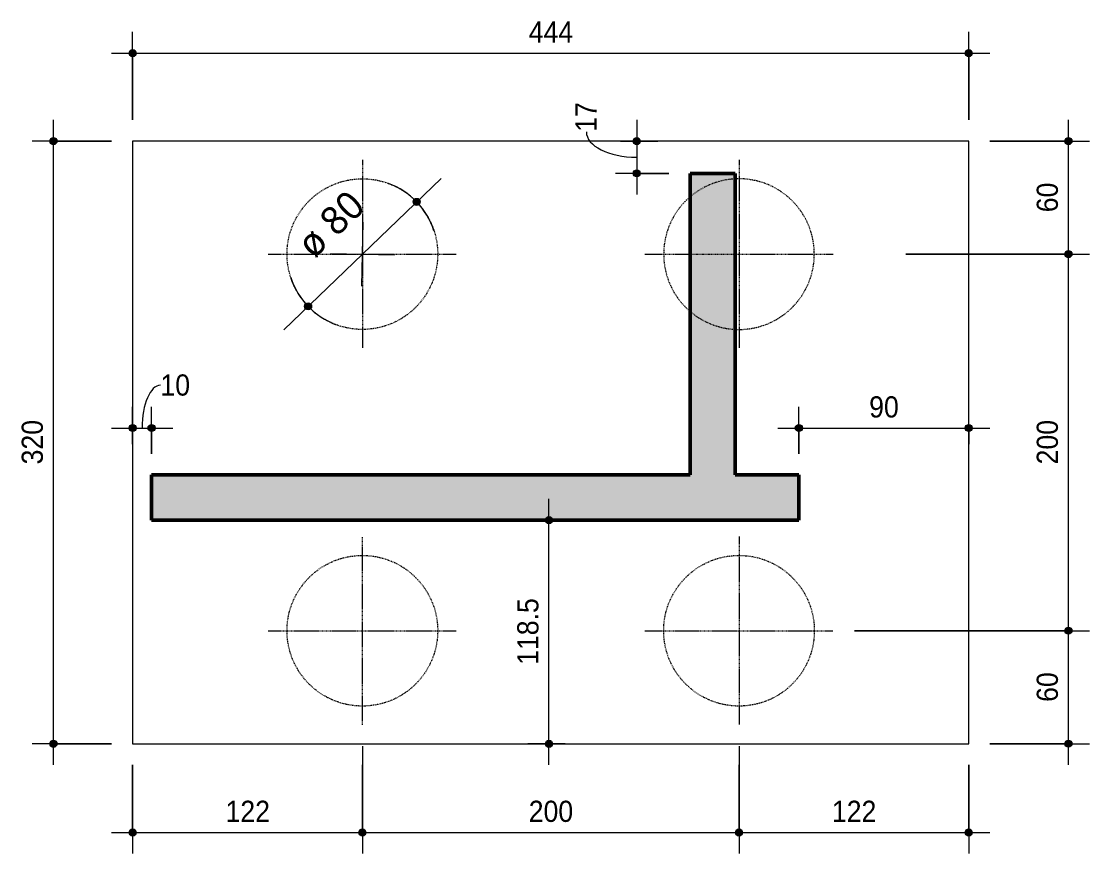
# Model space of a CAD drawing. Header units: centimetres. Extents: x -3523 to 38560, y -3196 to 88043.
# Drawn here: x 18453 to 19021, y -1093 to -651 of the extents above; entities that cross this region are included whole.
import ezdxf

# ---------------------------------------------------------------- set-up
doc = ezdxf.new("R2010")
doc.units = ezdxf.units.CM
doc.linetypes.add('Hidden', pattern=[0.714375, 0.47625, -0.238125])
doc.linetypes.add('Traço', pattern=[0.635, 0.3175, -0.3175])
for name, color, linetype, lineweight in [('A-ANNO-DIMS', 7, 'Continuous', 9), ('A-ANNO-DIMS-75', 7, 'Continuous', 9), ('S-COLS', 7, 'Continuous', 25), ('S-FNDN', 7, 'Continuous', 25), ('S-FNDN-HDLN', 7, 'Traço', 18)]:
    doc.layers.add(name, color=color, linetype=linetype, lineweight=lineweight)
doc.styles.add('Arial_1', font='arial.ttf', dxfattribs={"width": 0.9, "height": 11.25})
doc.styles.add('Gadugi', font='gadugi.ttf', dxfattribs={"height": 15})
doc.dimstyles.new('PED_1_5mm_ESQ', dxfattribs={"dimscale": 30.48, "dimtxt": 11.477918, "dimasz": 0.492126, "dimexe": 0.369094, "dimexo": 0.369094, "dimgap": 0.073819, "dimtad": 1, "dimdec": 1, "dimrnd": 0.5, "dimdsep": 46, "dimtxsty": 'Arial_1', "dimblk1": 'DOTSMALL', "dimblk2": 'DOTSMALL', "dimsah": 1, "dimcen": 0.09, "dimdle": 0.369094, "dimazin": 0, "dimtfac": 1, "dimtdec": 4, "dimtix": 1, "dimtmove": 0, "dimatfit": 3, "dimfxl": 1, "dimtvp": 1, "dimtolj": 1, "dimtzin": 0, "dimarcsym": 2})
doc.dimstyles.new('PED_1_5mm_ESQ_2', dxfattribs={"dimscale": 30.48, "dimtxt": 11.477918, "dimasz": 0.492126, "dimexe": 0.369094, "dimexo": 0.369094, "dimgap": 0.073819, "dimtad": 1, "dimdec": 1, "dimrnd": 0.5, "dimdsep": 46, "dimtxsty": 'Arial_1', "dimblk1": 'DOTSMALL', "dimblk2": 'DOTSMALL', "dimsah": 1, "dimcen": 0.09, "dimdle": 0.369094, "dimazin": 0, "dimtfac": 1, "dimtdec": 4, "dimtix": 1, "dimtmove": 1, "dimatfit": 3, "dimfxl": 1, "dimtvp": 1, "dimtolj": 1, "dimtzin": 0, "dimarcsym": 2})
doc.dimstyles.new('PED_Diâmetro_-_2_5_mm_GADUGI_1', dxfattribs={"dimscale": 30.48, "dimtxt": 15.557435, "dimasz": 0.492126, "dimexe": 0.590551, "dimexo": 0, "dimgap": 0.369094, "dimtad": 1, "dimjust": 3, "dimrnd": 0.01, "dimdsep": 46, "dimtxsty": 'Gadugi', "dimblk1": 'DOTSMALL', "dimblk2": 'DOTSMALL', "dimsah": 1, "dimcen": 0.09, "dimdle": 0.590551, "dimazin": 0, "dimtfac": 1, "dimtdec": 4, "dimtix": 1, "dimtmove": 0, "dimatfit": 2, "dimfxl": 1, "dimtvp": 1, "dimtolj": 1, "dimtzin": 0, "dimarcsym": 2})

# ---------------------------------------------------------------- blocks, each defined once
blk = doc.blocks.new('PED_BLRET-4EST_R01_2019 - 444x320x170-3763706-DT014- BL480C')
at = {"layer": 'S-FNDN', "linetype": 'Hidden', "lineweight": 18}
for p, q in [((-105, 30), (-105, -70)), ((95, 30), (95, -70)), ((-155, -20), (-55, -20)), ((45, -20), (69.05, -20)), ((93.04, -20), (145, -20)), ((-105, -270), (-105, -170)), ((95, -170), (95, -270)), ((-155, -220), (-55, -220)), ((45, -220), (145, -220))]:
    blk.add_line(p, q, dxfattribs=at)
at = {"layer": 'S-FNDN-HDLN'}
blk.add_line((69.05, -20), (93.04, -20), dxfattribs=at)
for centre in [(-105, -20), (-105, -220), (95, -220)]:
    blk.add_circle(centre, 40, dxfattribs=at)
for start, end in [(92.817, 130.6341), (360, 92.8099), (130.6412, 229.3525), (267.1901, 360), (229.3597, 267.183)]:
    blk.add_arc((95, -20), 40, start, end, dxfattribs=at)
blk = doc.blocks.new('DIMBLOCK367-DT014- BL480C')
at = {"layer": 'A-ANNO-DIMS-75'}
h = blk.add_hatch(color=256, dxfattribs=at)
edge = h.paths.add_edge_path(flags=0)
edge.add_arc((18512.46, -667.95), 1.88, 0, 360)
h = blk.add_hatch(color=256, dxfattribs=at)
edge = h.paths.add_edge_path(flags=0)
edge.add_arc((18956.46, -667.95), 1.87, 0, 360)
for p, q in [((18512.46, -703.44), (18512.46, -656.7)), ((18956.46, -703.44), (18956.46, -656.7)), ((18501.21, -667.95), (18967.71, -667.95)), ((18512.46, -667.95), (18512.46, -703.44)), ((18956.46, -667.95), (18956.46, -703.44))]:
    blk.add_line(p, q, dxfattribs=at)
for centre, radius in [((18512.46, -667.95), 1.88), ((18956.46, -667.95), 1.87)]:
    blk.add_circle(centre, radius, dxfattribs=at)
at = {"layer": 'A-ANNO-DIMS-75', "color": 0, "insert": (18722.8, -651.1), "char_height": 11.25, "width": 27.9708, "attachment_point": 1, "line_spacing_factor": 0.941778, "style": 'Arial_1'}
blk.add_mtext('444', dxfattribs=at)
blk = doc.blocks.new('_DotSmall')
at = {"color": 0, "linetype": 'ByBlock', "const_width": 0.5}
blk.add_lwpolyline([(-0.0625, 0, 1), (0.0625, 0, 1)], format="xyb", close=True, dxfattribs=at)
blk = doc.blocks.new('DIMBLOCK368-DT014- BL480C')
at = {"layer": 'A-ANNO-DIMS-75'}
h = blk.add_hatch(color=256, dxfattribs=at)
edge = h.paths.add_edge_path(flags=0)
edge.add_arc((18470.39, -714.69), 1.88, 0, 360)
h = blk.add_hatch(color=256, dxfattribs=at)
edge = h.paths.add_edge_path(flags=0)
edge.add_arc((18470.39, -1034.69), 1.88, 0, 360)
for p, q in [((18470.39, -1045.94), (18470.39, -703.44)), ((18501.21, -714.69), (18459.14, -714.69)), ((18470.39, -714.69), (18501.21, -714.69)), ((18501.21, -1034.69), (18459.14, -1034.69)), ((18470.39, -1034.69), (18501.21, -1034.69))]:
    blk.add_line(p, q, dxfattribs=at)
for centre in [(18470.39, -714.69), (18470.39, -1034.69)]:
    blk.add_circle(centre, 1.88, dxfattribs=at)
at = {"layer": 'A-ANNO-DIMS-75', "color": 0, "insert": (18453.54, -886.35), "char_height": 11.25, "width": 27.9708, "attachment_point": 1, "rotation": 90, "line_spacing_factor": 0.941778, "style": 'Arial_1'}
blk.add_mtext('320', dxfattribs=at)
blk = doc.blocks.new('DIMBLOCK369-DT014- BL480C')
at = {"layer": 'A-ANNO-DIMS-75'}
h = blk.add_hatch(color=256, dxfattribs=at)
edge = h.paths.add_edge_path(flags=0)
edge.add_arc((18512.46, -1081.79), 1.88, 0, 360)
h = blk.add_hatch(color=256, dxfattribs=at)
edge = h.paths.add_edge_path(flags=0)
edge.add_arc((18634.46, -1081.79), 1.88, 0, 360)
for p, q in [((18634.46, -1035.94), (18634.46, -1093.04)), ((18512.46, -1045.94), (18512.46, -1093.04)), ((18512.46, -1081.79), (18512.46, -1045.94)), ((18634.46, -1081.79), (18634.46, -1045.94)), ((18501.21, -1081.79), (18634.46, -1081.79))]:
    blk.add_line(p, q, dxfattribs=at)
for centre in [(18512.46, -1081.79), (18634.46, -1081.79)]:
    blk.add_circle(centre, 1.88, dxfattribs=at)
at = {"layer": 'A-ANNO-DIMS-75', "color": 0, "insert": (18561.8, -1064.94), "char_height": 11.25, "width": 27.9708, "attachment_point": 1, "line_spacing_factor": 0.941778, "style": 'Arial_1'}
blk.add_mtext('122', dxfattribs=at)
blk = doc.blocks.new('DIMBLOCK370-DT014- BL480C')
at = {"layer": 'A-ANNO-DIMS-75'}
h = blk.add_hatch(color=256, dxfattribs=at)
edge = h.paths.add_edge_path(flags=0)
edge.add_arc((18634.46, -1081.79), 1.88, 0, 360)
h = blk.add_hatch(color=256, dxfattribs=at)
edge = h.paths.add_edge_path(flags=0)
edge.add_arc((18834.46, -1081.79), 1.88, 0, 360)
for p, q in [((18634.46, -1035.94), (18634.46, -1093.04)), ((18834.46, -1035.94), (18834.46, -1093.04)), ((18634.46, -1081.79), (18634.46, -1045.94)), ((18834.46, -1081.79), (18834.46, -1045.94)), ((18634.46, -1081.79), (18834.46, -1081.79))]:
    blk.add_line(p, q, dxfattribs=at)
for centre in [(18634.46, -1081.79), (18834.46, -1081.79)]:
    blk.add_circle(centre, 1.88, dxfattribs=at)
at = {"layer": 'A-ANNO-DIMS-75', "color": 0, "insert": (18722.8, -1064.94), "char_height": 11.25, "width": 27.9708, "attachment_point": 1, "line_spacing_factor": 0.941778, "style": 'Arial_1'}
blk.add_mtext('200', dxfattribs=at)
blk = doc.blocks.new('DIMBLOCK371-DT014- BL480C')
at = {"layer": 'A-ANNO-DIMS-75'}
h = blk.add_hatch(color=256, dxfattribs=at)
edge = h.paths.add_edge_path(flags=0)
edge.add_arc((18834.46, -1081.79), 1.88, 0, 360)
h = blk.add_hatch(color=256, dxfattribs=at)
edge = h.paths.add_edge_path(flags=0)
edge.add_arc((18956.46, -1081.79), 1.87, 0, 360)
for p, q in [((18834.46, -1035.94), (18834.46, -1093.04)), ((18834.46, -1081.79), (18834.46, -1045.94)), ((18956.46, -1045.94), (18956.46, -1093.04)), ((18956.46, -1081.79), (18956.46, -1045.94)), ((18834.46, -1081.79), (18967.71, -1081.79))]:
    blk.add_line(p, q, dxfattribs=at)
for centre, radius in [((18834.46, -1081.79), 1.88), ((18956.46, -1081.79), 1.87)]:
    blk.add_circle(centre, radius, dxfattribs=at)
at = {"layer": 'A-ANNO-DIMS-75', "color": 0, "insert": (18883.8, -1064.94), "char_height": 11.25, "width": 27.9708, "attachment_point": 1, "line_spacing_factor": 0.941778, "style": 'Arial_1'}
blk.add_mtext('122', dxfattribs=at)
blk = doc.blocks.new('DIMBLOCK372-DT014- BL480C')
at = {"layer": 'A-ANNO-DIMS-75'}
h = blk.add_hatch(color=256, dxfattribs=at)
edge = h.paths.add_edge_path(flags=0)
edge.add_arc((19009.41, -974.69), 1.87, 0, 360)
h = blk.add_hatch(color=256, dxfattribs=at)
edge = h.paths.add_edge_path(flags=0)
edge.add_arc((19009.41, -1034.69), 1.87, 0, 360)
for p, q in [((18895.71, -974.69), (19020.66, -974.69)), ((19009.41, -974.69), (18895.71, -974.69)), ((19009.41, -1045.94), (19009.41, -974.69)), ((18967.71, -1034.69), (19020.66, -1034.69)), ((19009.41, -1034.69), (18967.71, -1034.69))]:
    blk.add_line(p, q, dxfattribs=at)
for centre in [(19009.41, -974.69), (19009.41, -1034.69)]:
    blk.add_circle(centre, 1.87, dxfattribs=at)
at = {"layer": 'A-ANNO-DIMS-75', "color": 0, "insert": (18992.55, -1012.46), "char_height": 11.25, "width": 18.6472, "attachment_point": 1, "rotation": 90, "line_spacing_factor": 0.941778, "style": 'Arial_1'}
blk.add_mtext('60', dxfattribs=at)
blk = doc.blocks.new('DIMBLOCK373-DT014- BL480C')
at = {"layer": 'A-ANNO-DIMS-75'}
h = blk.add_hatch(color=256, dxfattribs=at)
edge = h.paths.add_edge_path(flags=0)
edge.add_arc((19009.41, -774.69), 1.87, 0, 360)
h = blk.add_hatch(color=256, dxfattribs=at)
edge = h.paths.add_edge_path(flags=0)
edge.add_arc((19009.41, -974.69), 1.87, 0, 360)
for p, q in [((18922.98, -774.69), (19020.66, -774.69)), ((19009.41, -774.69), (18922.98, -774.69)), ((19009.41, -974.69), (19009.41, -774.69)), ((18895.71, -974.69), (19020.66, -974.69)), ((19009.41, -974.69), (18895.71, -974.69))]:
    blk.add_line(p, q, dxfattribs=at)
for centre in [(19009.41, -774.69), (19009.41, -974.69)]:
    blk.add_circle(centre, 1.87, dxfattribs=at)
at = {"layer": 'A-ANNO-DIMS-75', "color": 0, "insert": (18992.55, -886.35), "char_height": 11.25, "width": 27.9708, "attachment_point": 1, "rotation": 90, "line_spacing_factor": 0.941778, "style": 'Arial_1'}
blk.add_mtext('200', dxfattribs=at)
blk = doc.blocks.new('DIMBLOCK374-DT014- BL480C')
at = {"layer": 'A-ANNO-DIMS-75'}
h = blk.add_hatch(color=256, dxfattribs=at)
edge = h.paths.add_edge_path(flags=0)
edge.add_arc((19009.41, -714.69), 1.87, 0, 360)
h = blk.add_hatch(color=256, dxfattribs=at)
edge = h.paths.add_edge_path(flags=0)
edge.add_arc((19009.41, -774.69), 1.87, 0, 360)
for p, q in [((19009.41, -774.69), (19009.41, -703.44)), ((18967.71, -714.69), (19020.66, -714.69)), ((19009.41, -714.69), (18967.71, -714.69)), ((18922.98, -774.69), (19020.66, -774.69)), ((19009.41, -774.69), (18922.98, -774.69))]:
    blk.add_line(p, q, dxfattribs=at)
for centre in [(19009.41, -714.69), (19009.41, -774.69)]:
    blk.add_circle(centre, 1.87, dxfattribs=at)
at = {"layer": 'A-ANNO-DIMS-75', "color": 0, "insert": (18992.55, -752.46), "char_height": 11.25, "width": 18.6472, "attachment_point": 1, "rotation": 90, "line_spacing_factor": 0.941778, "style": 'Arial_1'}
blk.add_mtext('60', dxfattribs=at)
blk = doc.blocks.new('DIMBLOCK375-DT014- BL480C')
at = {"layer": 'A-ANNO-DIMS-75'}
h = blk.add_hatch(color=256, dxfattribs=at)
edge = h.paths.add_edge_path(flags=0)
edge.add_arc((18663.28, -746.96), 1.88, 0, 360)
h = blk.add_hatch(color=256, dxfattribs=at)
edge = h.paths.add_edge_path(flags=0)
edge.add_arc((18605.64, -802.43), 1.87, 0, 360)
for p, q in [((18634.46, -774.69), (18676.25, -734.48)), ((18634.13, -791.66), (18634.79, -757.73)), ((18634.46, -774.69), (18592.67, -814.91)), ((18617.49, -774.37), (18651.43, -775.02))]:
    blk.add_line(p, q, dxfattribs=at)
for centre, radius in [((18663.28, -746.96), 1.88), ((18605.64, -802.43), 1.87)]:
    blk.add_circle(centre, radius, dxfattribs=at)
for start, end in [(18.114, 69.6802), (198.114, 249.6802)]:
    blk.add_arc((18634.46, -774.69), 40, start, end, dxfattribs=at)
at = {"layer": 'A-ANNO-DIMS-75', "color": 0, "insert": (18598.19, -766.79), "char_height": 15, "width": 49.5798, "attachment_point": 1, "rotation": 43.8971, "line_spacing_factor": 1.02016, "style": 'Gadugi'}
blk.add_mtext('ø 80', dxfattribs=at)
blk = doc.blocks.new('DIMBLOCK376-DT014- BL480C')
at = {"layer": 'A-ANNO-DIMS-75'}
h = blk.add_hatch(color=256, dxfattribs=at)
edge = h.paths.add_edge_path(flags=0)
edge.add_arc((18512.46, -867.04), 1.88, 0, 360)
h = blk.add_hatch(color=256, dxfattribs=at)
edge = h.paths.add_edge_path(flags=0)
edge.add_arc((18522.51, -867.04), 1.88, 0, 360)
for p, q in [((18512.46, -875.64), (18512.46, -855.79)), ((18522.51, -880.7), (18522.51, -855.79)), ((18501.21, -867.04), (18533.76, -867.04)), ((18512.46, -867.04), (18512.46, -875.64)), ((18522.51, -867.04), (18522.51, -880.7))]:
    blk.add_line(p, q, dxfattribs=at)
for centre in [(18512.46, -867.04), (18522.51, -867.04)]:
    blk.add_circle(centre, 1.88, dxfattribs=at)
blk.add_ellipse((18527.22, -867.04), major_axis=(0, 22.7), ratio=0.428831, start_param=0, end_param=1.570796, dxfattribs=at)
at = {"layer": 'A-ANNO-DIMS-75', "color": 0, "insert": (18527.22, -838.57), "char_height": 11.25, "width": 18.6472, "attachment_point": 1, "line_spacing_factor": 0.941778, "style": 'Arial_1'}
blk.add_mtext('10', dxfattribs=at)
blk = doc.blocks.new('DIMBLOCK377-DT014- BL480C')
at = {"layer": 'A-ANNO-DIMS-75'}
h = blk.add_hatch(color=256, dxfattribs=at)
edge = h.paths.add_edge_path(flags=0)
edge.add_arc((18866.25, -867.04), 1.88, 0, 360)
h = blk.add_hatch(color=256, dxfattribs=at)
edge = h.paths.add_edge_path(flags=0)
edge.add_arc((18956.46, -867.04), 1.87, 0, 360)
for p, q in [((18866.25, -880.7), (18866.25, -855.79)), ((18956.46, -875.64), (18956.46, -855.79)), ((18855, -867.04), (18967.71, -867.04)), ((18866.25, -867.04), (18866.25, -880.7)), ((18956.46, -867.04), (18956.46, -875.64))]:
    blk.add_line(p, q, dxfattribs=at)
for centre, radius in [((18866.25, -867.04), 1.88), ((18956.46, -867.04), 1.87)]:
    blk.add_circle(centre, radius, dxfattribs=at)
at = {"layer": 'A-ANNO-DIMS-75', "color": 0, "insert": (18903.58, -850.19), "char_height": 11.25, "width": 18.6472, "attachment_point": 1, "line_spacing_factor": 0.941778, "style": 'Arial_1'}
blk.add_mtext('90', dxfattribs=at)
blk = doc.blocks.new('DIMBLOCK378-DT014- BL480C')
at = {"layer": 'A-ANNO-DIMS-75'}
h = blk.add_hatch(color=256, dxfattribs=at)
edge = h.paths.add_edge_path(flags=0)
edge.add_arc((18780.16, -714.69), 1.87, 0, 360)
h = blk.add_hatch(color=256, dxfattribs=at)
edge = h.paths.add_edge_path(flags=0)
edge.add_arc((18780.16, -731.81), 1.87, 0, 360)
for p, q in [((18780.16, -703.44), (18780.16, -743.06)), ((18771.56, -714.69), (18791.41, -714.69)), ((18780.16, -714.69), (18771.56, -714.69)), ((18797.26, -731.81), (18768.91, -731.81)), ((18780.16, -731.81), (18797.26, -731.81))]:
    blk.add_line(p, q, dxfattribs=at)
for centre in [(18780.16, -714.69), (18780.16, -731.81)]:
    blk.add_circle(centre, 1.87, dxfattribs=at)
blk.add_ellipse((18780.16, -709.74), major_axis=(26.77, 0), ratio=0.504866, start_param=3.141593, end_param=4.712389, dxfattribs=at)
at = {"layer": 'A-ANNO-DIMS-75', "color": 0, "insert": (18747.62, -709.74), "char_height": 11.25, "width": 18.6472, "attachment_point": 1, "rotation": 90, "line_spacing_factor": 0.941778, "style": 'Arial_1'}
blk.add_mtext('17', dxfattribs=at)
blk = doc.blocks.new('DIMBLOCK379-DT014- BL480C')
at = {"layer": 'A-ANNO-DIMS-75'}
h = blk.add_hatch(color=256, dxfattribs=at)
edge = h.paths.add_edge_path(flags=0)
edge.add_arc((18733.56, -915.95), 1.88, 0, 360)
h = blk.add_hatch(color=256, dxfattribs=at)
edge = h.paths.add_edge_path(flags=0)
edge.add_arc((18733.56, -1034.69), 1.88, 0, 360)
for p, q in [((18733.56, -1045.94), (18733.56, -904.7)), ((18742.16, -915.95), (18722.31, -915.95)), ((18733.56, -915.95), (18742.16, -915.95)), ((18742.16, -1034.69), (18722.31, -1034.69)), ((18733.56, -1034.69), (18742.16, -1034.69))]:
    blk.add_line(p, q, dxfattribs=at)
for centre in [(18733.56, -915.95), (18733.56, -1034.69)]:
    blk.add_circle(centre, 1.88, dxfattribs=at)
at = {"layer": 'A-ANNO-DIMS-75', "color": 0, "insert": (18716.71, -992.8), "char_height": 11.25, "width": 41.9562, "attachment_point": 1, "rotation": 90, "line_spacing_factor": 0.941778, "style": 'Arial_1'}
blk.add_mtext('118.5', dxfattribs=at)

msp = doc.modelspace()

# ---------------------------------------------------------------- hatches: boundary and pattern name
at = {"layer": 'S-COLS', "true_color": 0x808080}
msp.add_hatch(color=8, dxfattribs=at).paths.add_polyline_path([(18866.25, -915.949), (18866.25, -891.949), (18832.501, -891.949), (18832.501, -731.812), (18808.509, -731.812), (18808.501, -891.949), (18522.512, -891.95), (18522.512, -915.949)], flags=0)

# ---------------------------------------------------------------- linework, layer by layer
at = {"layer": 'S-COLS', "lineweight": 50}
for p, q in [((18808.509, -731.812), (18808.501, -891.949)), ((18832.501, -731.812), (18808.509, -731.812)), ((18832.501, -891.949), (18832.501, -731.812)), ((18808.501, -891.949), (18522.512, -891.95)), ((18522.512, -891.95), (18522.512, -915.949)), ((18866.25, -891.949), (18832.501, -891.949)), ((18866.25, -915.949), (18866.25, -891.949)), ((18522.512, -915.949), (18866.25, -915.949))]:
    msp.add_line(p, q, dxfattribs=at)
at = {"layer": 'S-FNDN', "lineweight": 18}
for p, q in [((18520.783, -714.694), (18512.459, -714.694)), ((18512.459, -714.694), (18512.459, -896.95)), ((18539.783, -714.694), (18520.783, -714.694)), ((18806.483, -714.694), (18539.783, -714.694)), ((18825.483, -714.694), (18806.483, -714.694)), ((18956.459, -714.694), (18825.483, -714.694)), ((18956.459, -896.95), (18956.459, -714.694)), ((18512.459, -896.95), (18512.459, -915.95)), ((18956.459, -915.95), (18956.459, -896.95)), ((18512.459, -915.95), (18512.459, -1034.694)), ((18956.459, -1034.694), (18956.459, -915.95)), ((18512.459, -1034.694), (18956.459, -1034.694))]:
    msp.add_line(p, q, dxfattribs=at)

# ---------------------------------------------------------------- block references
at = {"layer": 'S-FNDN', "linetype": 'Traço', "lineweight": 18}
msp.add_blockref('PED_BLRET-4EST_R01_2019 - 444x320x170-3763706-DT014- BL480C', (18739.459, -754.694), dxfattribs=at)

# ---------------------------------------------------------------- dimensions: what is measured, and where the dimension line sits
at = {"layer": 'A-ANNO-DIMS'}
for base, p1, p2, override, picture, middle in [((18956.459, -667.953), (18512.459, -714.694), (18956.459, -714.694), {"dimpost": '<>', "dimfxl": 444}, 'DIMBLOCK367-DT014- BL480C', (18734.459, -660.078)), ((18956.459, -867.045), (18866.25, -891.949), (18956.459, -864.393), {"dimpost": '<>', "dimfxl": 94.324591}, 'DIMBLOCK377-DT014- BL480C', (18911.355, -859.051)), ((18634.459, -1081.792), (18512.459, -1034.694), (18634.459, -1024.694), {"dimpost": '<>', "dimfxl": 122.40915}, 'DIMBLOCK369-DT014- BL480C', (18573.459, -1073.894)), ((18834.459, -1081.792), (18634.459, -1024.694), (18834.459, -1024.694), {"dimpost": '<>', "dimfxl": 200}, 'DIMBLOCK370-DT014- BL480C', (18734.459, -1073.798)), ((18956.459, -1081.792), (18834.459, -1024.694), (18956.459, -1034.694), {"dimpost": '<>', "dimfxl": 122.40915}, 'DIMBLOCK371-DT014- BL480C', (18895.459, -1073.894))]:
    dim = msp.add_linear_dim(base=base, p1=p1, p2=p2, dimstyle='PED_1_5mm_ESQ', override=override, dxfattribs=at)
    dim.commit()
    dim.dimension.update_dxf_attribs({"geometry": picture, "text_midpoint": middle})
dim = msp.add_linear_dim(base=(18780.163, -731.812), p1=(18782.815, -714.694), p2=(18808.509, -731.812), angle=90, dimstyle='PED_1_5mm_ESQ_2', override={"dimpost": '<>', "dimfxl": 30.874321}, dxfattribs=at)
dim.commit()
dim.dimension.update_dxf_attribs({"geometry": 'DIMBLOCK378-DT014- BL480C', "text_midpoint": (18755.122, -700.417), "dimtype": 160, "text_rotation": 90})
for base, p1, p2, override, picture, middle in [((18470.393, -714.694), (18512.459, -1034.694), (18512.459, -714.694), {"dimpost": '<>', "dimfxl": 320}, 'DIMBLOCK368-DT014- BL480C', (18462.395, -874.694)), ((19009.406, -714.694), (18911.73, -774.694), (18956.459, -714.694), {"dimpost": '<>', "dimfxl": 74.838125}, 'DIMBLOCK374-DT014- BL480C', (19001.413, -744.694)), ((19009.406, -774.694), (18884.459, -974.694), (18911.73, -774.694), {"dimpost": '<>', "dimfxl": 201.850613}, 'DIMBLOCK373-DT014- BL480C', (19001.413, -874.694)), ((18733.563, -915.949), (18730.912, -1034.694), (18730.912, -915.949), {"dimpost": '<>', "dimfxl": 118.744474}, 'DIMBLOCK379-DT014- BL480C', (18725.569, -975.322)), ((19009.406, -974.694), (18956.459, -1034.694), (18884.459, -974.694), {"dimpost": '<>', "dimfxl": 93.722996}, 'DIMBLOCK372-DT014- BL480C', (19001.413, -1004.694))]:
    dim = msp.add_linear_dim(base=base, p1=p1, p2=p2, angle=90, dimstyle='PED_1_5mm_ESQ', override=override, dxfattribs=at)
    dim.commit()
    dim.dimension.update_dxf_attribs({"geometry": picture, "text_midpoint": middle})
dim = msp.add_diameter_dim_2p(p1=(18663.283, -746.959), p2=(18605.636, -802.429), dimstyle='PED_Diâmetro_-_2_5_mm_GADUGI_1', override={"dimpost": 'ø<>'}, dxfattribs=at)
dim.commit()
dim.dimension.update_dxf_attribs({"geometry": 'DIMBLOCK375-DT014- BL480C', "text_midpoint": (18621.074, -760.783)})
dim = msp.add_linear_dim(base=(18522.512, -867.045), p1=(18512.459, -864.393), p2=(18522.512, -891.95), dimstyle='PED_1_5mm_ESQ_2', override={"dimpost": '<>', "dimfxl": 29.332763}, dxfattribs=at)
dim.commit()
dim.dimension.update_dxf_attribs({"geometry": 'DIMBLOCK376-DT014- BL480C', "text_midpoint": (18536.545, -846.066), "dimtype": 160})

doc.saveas('drawing.dxf')
